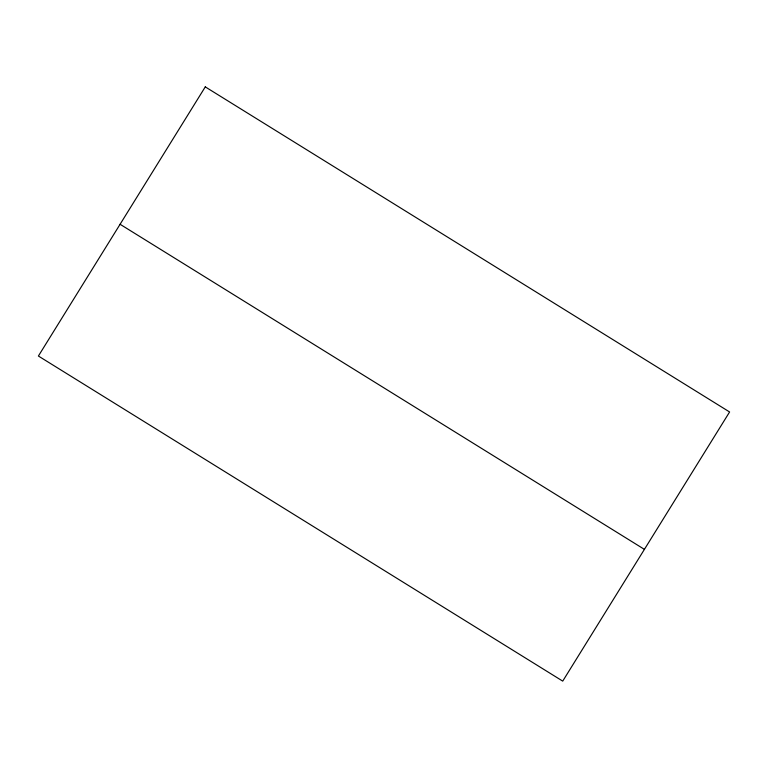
<?xml version="1.0" encoding="UTF-8"?>
<svg xmlns="http://www.w3.org/2000/svg" width="768" height="768" viewBox="0 0 768 768"><rect width="100%" height="100%" fill="white"/><g stroke="black" fill="none" stroke-linecap="round" stroke-linejoin="round"><path stroke-width="1.15" d="M120.086 224.275L644.41 549.37M205.277 86.88L38.4 356.026L562.723 681.12L729.6 411.974L205.277 86.88"/></g></svg>
